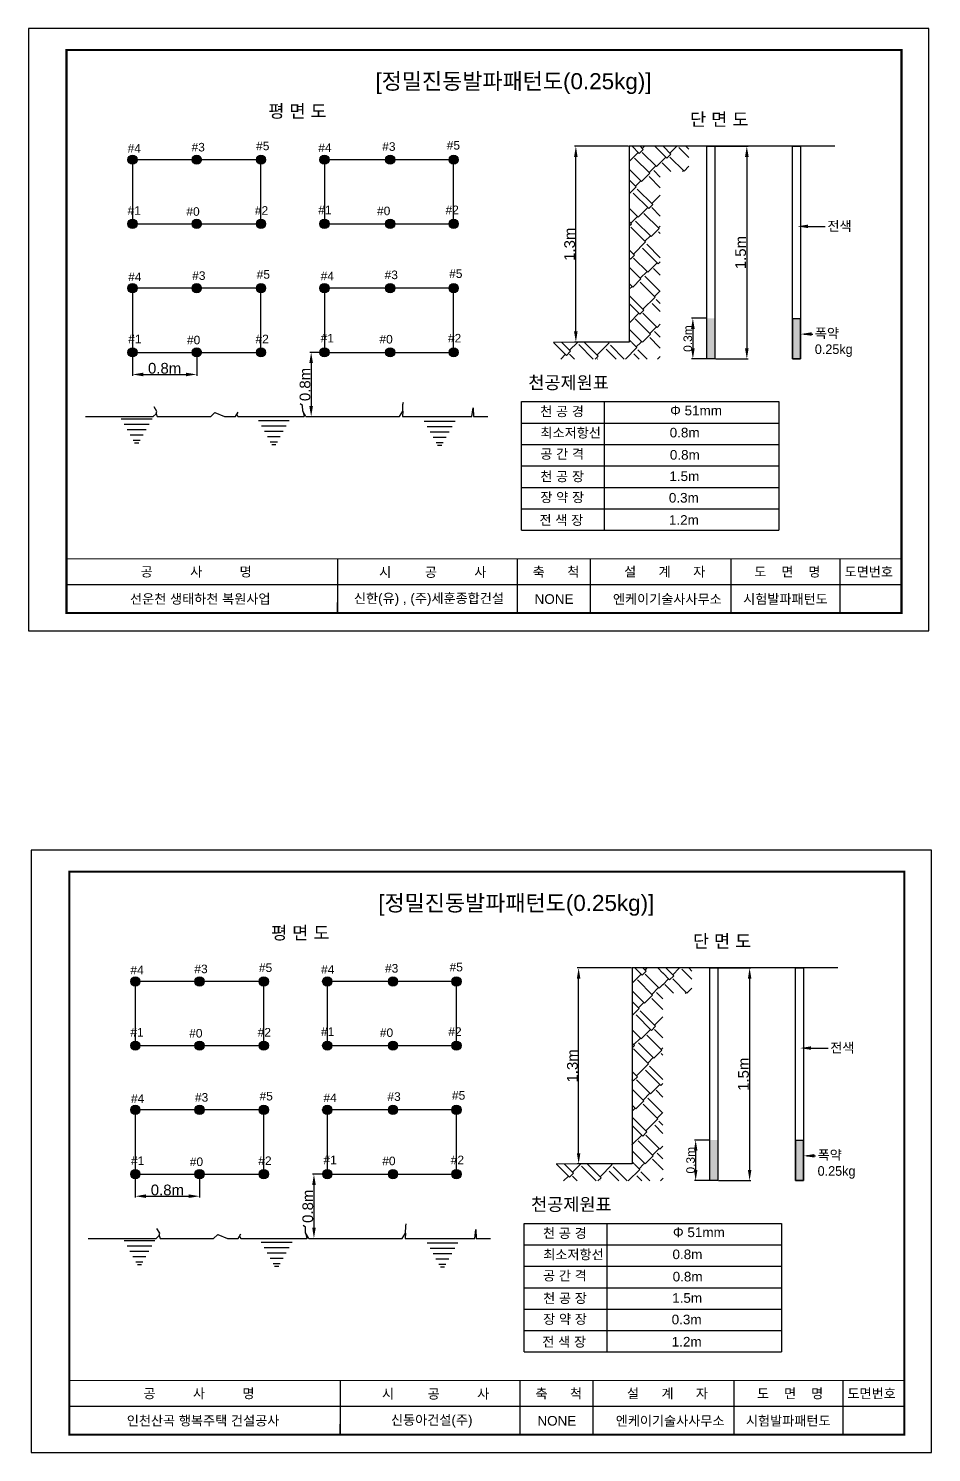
# Model space of a CAD drawing. Header units: millimetres. Extents: x -19 to 11377, y -963 to 606.
# Drawn here: x 2182 to 3025, y -773 to 557 of the extents above; entities that cross this region are included whole.
import ezdxf
from ezdxf import colors
from ezdxf.entities.mleader import LeaderData, LeaderLine
from ezdxf.enums import TextEntityAlignment as Align
from ezdxf.math import Vec2, Vec3

# ---------------------------------------------------------------- set-up
doc = ezdxf.new("R2010")
doc.units = ezdxf.units.MM
doc.layers.get('Defpoints').update_dxf_attribs({"color": 5})
doc.layers.add('FORM-TXT', color=2, linetype='Continuous')
doc.layers.add('도각', color=7, linetype='Continuous')
doc.styles.get("Standard").update_dxf_attribs({"font": 'arial.ttf'})
doc.dimstyles.new('ISO-25', dxfattribs={"dimtxt": 2.5, "dimasz": 2.5, "dimexe": 1.25, "dimexo": 0.625, "dimtad": 1, "dimtxsty": 'Standard', "dimcen": 2.5, "dimadec": 0, "dimazin": 0, "dimtfac": 1, "dimtmove": 0, "dimatfit": 3, "dimfxl": 1, "dimarcsym": 0})
pattern_1 = [(45, (2181.307, -38.394), (16.9727, 47.14634), [10.668, -8.89, 12.446, -5.334, 16.002, -7.112]), (45, (2188.222, -30.222), (16.9727, 47.14634), [8.89, -33.782, 7.112, -10.668]), (45, (2204.88, -16.707), (16.9727, 47.14634), [5.334, -55.118]), (135, (2181.307, -38.394), (-25.77334, 4.40033), [20.447, -64.897]), (135, (2188.85, -30.851), (-25.77334, 4.40033), [20.0025, -65.3415]), (135, (2195.137, -24.565), (-25.77334, 4.40033), [18.669, -66.675]), (135, (2204.88, -16.707), (-25.77334, 4.40033), [20.447, -64.897]), (135, (2208.652, -12.935), (-25.77334, 4.40033), [20.447, -64.897]), (135, (2219.024, -0.677), (-25.77334, 4.40033), [19.558, -65.786])]
pattern_2 = [(45, (2183.927, -805.949), (16.9727, 47.14634), [10.668, -8.89, 12.446, -5.334, 16.002, -7.112]), (45, (2190.842, -797.777), (16.9727, 47.14634), [8.89, -33.782, 7.112, -10.668]), (45, (2207.5, -784.261), (16.9727, 47.14634), [5.334, -55.118]), (135, (2183.927, -805.949), (-25.77334, 4.40033), [20.447, -64.897]), (135, (2191.47, -798.405), (-25.77334, 4.40033), [20.0025, -65.3415]), (135, (2197.757, -792.119), (-25.77334, 4.40033), [18.669, -66.675]), (135, (2207.5, -784.261), (-25.77334, 4.40033), [20.447, -64.897]), (135, (2211.272, -780.49), (-25.77334, 4.40033), [20.447, -64.897]), (135, (2221.644, -768.232), (-25.77334, 4.40033), [19.558, -65.786])]

# ---------------------------------------------------------------- blocks, each defined once
blk = doc.blocks.new('*D25')
at = {"color": 0, "lineweight": -2, "transparency": 16777216}
for p, q in [((2823.7, 447.1), (2854.2, 447.1)), ((2852.9, 437.1), (2852.9, 258.4)), ((2823.7, 248.4), (2854.2, 248.4))]:
    blk.add_line(p, q, dxfattribs=at)
at = {"color": 0, "transparency": 16777216}
for points in [[(2851.2, 437.1), (2854.6, 437.1), (2852.9, 447.1)], [(2851.2, 258.4), (2854.6, 258.4), (2852.9, 248.4)]]:
    blk.add_solid(points, dxfattribs=at)
at = {"layer": 'Defpoints', "color": 0, "transparency": 16777216}
for p in [(2823.1, 447.1), (2823.1, 248.4), (2852.9, 248.4)]:
    blk.add_point(p, dxfattribs=at)
at = {"color": 0, "transparency": 16777216, "insert": (2847.2, 347.7), "char_height": 10, "attachment_point": 5, "rotation": 90}
blk.add_mtext('1.5m', dxfattribs=at)
blk = doc.blocks.new('*D26')
at = {"color": 0, "lineweight": -2, "transparency": 16777216}
for p, q in [((2742.5, 447.1), (2691.9, 447.1)), ((2693.2, 274), (2693.2, 437.1)), ((2742.5, 264), (2691.9, 264))]:
    blk.add_line(p, q, dxfattribs=at)
at = {"color": 0, "transparency": 16777216}
for points in [[(2691.5, 437.1), (2694.8, 437.1), (2693.2, 447.1)], [(2691.5, 274), (2694.8, 274), (2693.2, 264)]]:
    blk.add_solid(points, dxfattribs=at)
at = {"layer": 'Defpoints', "color": 0, "transparency": 16777216}
for p in [(2693.2, 447.1), (2743.1, 447.1), (2743.1, 264)]:
    blk.add_point(p, dxfattribs=at)
at = {"color": 0, "transparency": 16777216, "insert": (2687.4, 355.5), "char_height": 10, "attachment_point": 5, "rotation": 90}
blk.add_mtext('1.3m', dxfattribs=at)
blk = doc.blocks.new('*D24')
at = {"color": 0, "lineweight": -2, "transparency": 16777216}
for p, q in [((2815.3, 286.4), (2801.3, 286.4)), ((2802.5, 276.4), (2802.5, 258.4)), ((2815.3, 248.4), (2801.3, 248.4))]:
    blk.add_line(p, q, dxfattribs=at)
at = {"color": 0, "transparency": 16777216}
for points in [[(2800.8, 276.4), (2804.2, 276.4), (2802.5, 286.4)], [(2800.8, 258.4), (2804.2, 258.4), (2802.5, 248.4)]]:
    blk.add_solid(points, dxfattribs=at)
at = {"layer": 'Defpoints', "color": 0, "transparency": 16777216}
for p in [(2815.6, 286.4), (2802.5, 248.4), (2815.6, 248.4)]:
    blk.add_point(p, dxfattribs=at)
at = {"color": 0, "transparency": 16777216, "insert": (2797.8, 267.4), "char_height": 8, "attachment_point": 5, "rotation": 90}
blk.add_mtext('0.3m', dxfattribs=at)
blk = doc.blocks.new('*D27')
at = {"color": 0, "lineweight": -2, "transparency": 16777216}
for p, q in [((2457.7, 254.5), (2444.7, 254.5)), ((2445.9, 244.5), (2445.9, 204.5)), ((2441.7, 194.5), (2447.2, 194.5))]:
    blk.add_line(p, q, dxfattribs=at)
at = {"color": 0, "transparency": 16777216}
for points in [[(2444.2, 244.5), (2447.6, 244.5), (2445.9, 254.5)], [(2444.2, 204.5), (2447.6, 204.5), (2445.9, 194.5)]]:
    blk.add_solid(points, dxfattribs=at)
at = {"layer": 'Defpoints', "color": 0, "transparency": 16777216}
for p in [(2458.3, 254.5), (2441, 194.5), (2445.9, 194.5)]:
    blk.add_point(p, dxfattribs=at)
at = {"color": 0, "transparency": 16777216, "insert": (2440.2, 224.5), "char_height": 10, "attachment_point": 5, "rotation": 90}
blk.add_mtext('0.8m', dxfattribs=at)
blk = doc.blocks.new('*D28')
at = {"color": 0, "lineweight": -2, "transparency": 16777216}
for p, q in [((2279, 253.9), (2279, 232.6)), ((2339, 253.9), (2339, 232.6)), ((2289, 233.9), (2329, 233.9))]:
    blk.add_line(p, q, dxfattribs=at)
at = {"color": 0, "transparency": 16777216}
for points in [[(2289, 235.5), (2289, 232.2), (2279, 233.9)], [(2329, 235.5), (2329, 232.2), (2339, 233.9)]]:
    blk.add_solid(points, dxfattribs=at)
at = {"layer": 'Defpoints', "color": 0, "transparency": 16777216}
for p in [(2279, 254.5), (2339, 254.5), (2339, 233.9)]:
    blk.add_point(p, dxfattribs=at)
at = {"color": 0, "transparency": 16777216, "insert": (2309, 239.6), "char_height": 10, "attachment_point": 5}
blk.add_mtext('0.8m', dxfattribs=at)
blk = doc.blocks.new('*D40')
at = {"color": 0, "lineweight": -2, "transparency": 16777216}
for p, q in [((2826.4, -320.5), (2856.8, -320.5)), ((2855.5, -330.5), (2855.5, -509.1)), ((2826.4, -519.1), (2856.8, -519.1))]:
    blk.add_line(p, q, dxfattribs=at)
at = {"color": 0, "transparency": 16777216}
for points in [[(2853.9, -330.5), (2857.2, -330.5), (2855.5, -320.5)], [(2853.9, -509.1), (2857.2, -509.1), (2855.5, -519.1)]]:
    blk.add_solid(points, dxfattribs=at)
at = {"layer": 'Defpoints', "color": 0, "transparency": 16777216}
for p in [(2825.7, -320.5), (2825.7, -519.1), (2855.5, -519.1)]:
    blk.add_point(p, dxfattribs=at)
at = {"color": 0, "transparency": 16777216, "insert": (2849.8, -419.8), "char_height": 10, "attachment_point": 5, "rotation": 90}
blk.add_mtext('1.5m', dxfattribs=at)
blk = doc.blocks.new('*D41')
at = {"color": 0, "lineweight": -2, "transparency": 16777216}
for p, q in [((2745.1, -320.5), (2694.5, -320.5)), ((2695.8, -493.5), (2695.8, -330.5)), ((2745.1, -503.5), (2694.5, -503.5))]:
    blk.add_line(p, q, dxfattribs=at)
at = {"color": 0, "transparency": 16777216}
for points in [[(2694.1, -330.5), (2697.4, -330.5), (2695.8, -320.5)], [(2694.1, -493.5), (2697.4, -493.5), (2695.8, -503.5)]]:
    blk.add_solid(points, dxfattribs=at)
at = {"layer": 'Defpoints', "color": 0, "transparency": 16777216}
for p in [(2695.8, -320.5), (2745.7, -320.5), (2745.7, -503.5)]:
    blk.add_point(p, dxfattribs=at)
at = {"color": 0, "transparency": 16777216, "insert": (2690, -412), "char_height": 10, "attachment_point": 5, "rotation": 90}
blk.add_mtext('1.3m', dxfattribs=at)
blk = doc.blocks.new('*D35')
at = {"color": 0, "lineweight": -2, "transparency": 16777216}
for p, q in [((2817.9, -481.2), (2803.9, -481.2)), ((2805.1, -491.2), (2805.1, -509.1)), ((2817.9, -519.1), (2803.9, -519.1))]:
    blk.add_line(p, q, dxfattribs=at)
at = {"color": 0, "transparency": 16777216}
for points in [[(2803.5, -491.2), (2806.8, -491.2), (2805.1, -481.2)], [(2803.5, -509.1), (2806.8, -509.1), (2805.1, -519.1)]]:
    blk.add_solid(points, dxfattribs=at)
at = {"layer": 'Defpoints', "color": 0, "transparency": 16777216}
for p in [(2818.2, -481.2), (2805.1, -519.1), (2818.2, -519.1)]:
    blk.add_point(p, dxfattribs=at)
at = {"color": 0, "transparency": 16777216, "insert": (2800.4, -500.1), "char_height": 8, "attachment_point": 5, "rotation": 90}
blk.add_mtext('0.3m', dxfattribs=at)
blk = doc.blocks.new('*D42')
at = {"color": 0, "lineweight": -2, "transparency": 16777216}
for p, q in [((2460.3, -513.1), (2447.3, -513.1)), ((2448.5, -523.1), (2448.5, -563.1)), ((2444.3, -573.1), (2449.8, -573.1))]:
    blk.add_line(p, q, dxfattribs=at)
at = {"color": 0, "transparency": 16777216}
for points in [[(2446.9, -523.1), (2450.2, -523.1), (2448.5, -513.1)], [(2446.9, -563.1), (2450.2, -563.1), (2448.5, -573.1)]]:
    blk.add_solid(points, dxfattribs=at)
at = {"layer": 'Defpoints', "color": 0, "transparency": 16777216}
for p in [(2461, -513.1), (2443.7, -573.1), (2448.5, -573.1)]:
    blk.add_point(p, dxfattribs=at)
at = {"color": 0, "transparency": 16777216, "insert": (2442.8, -543.1), "char_height": 10, "attachment_point": 5, "rotation": 90}
blk.add_mtext('0.8m', dxfattribs=at)
blk = doc.blocks.new('*D43')
at = {"color": 0, "lineweight": -2, "transparency": 16777216}
for p, q in [((2281.6, -513.7), (2281.6, -534.9)), ((2341.6, -513.7), (2341.6, -534.9)), ((2291.6, -533.7), (2331.6, -533.7))]:
    blk.add_line(p, q, dxfattribs=at)
at = {"color": 0, "transparency": 16777216}
for points in [[(2291.6, -532), (2291.6, -535.3), (2281.6, -533.7)], [(2331.6, -532), (2331.6, -535.3), (2341.6, -533.7)]]:
    blk.add_solid(points, dxfattribs=at)
at = {"layer": 'Defpoints', "color": 0, "transparency": 16777216}
for p in [(2281.6, -513.1), (2341.6, -513), (2341.6, -533.7)]:
    blk.add_point(p, dxfattribs=at)
at = {"color": 0, "transparency": 16777216, "insert": (2311.6, -527.9), "char_height": 10, "attachment_point": 5}
blk.add_mtext('0.8m', dxfattribs=at)

msp = doc.modelspace()

# ---------------------------------------------------------------- hatches: boundary and pattern name
h = msp.add_hatch()
h.set_pattern_fill('AR-RSHKE', color=0, scale=0.07, angle=45)
h.set_pattern_definition(pattern_1)
h.paths.add_polyline_path([(2771.969, 447.056), (2743.116, 447.056), (2743.116, 264.028), (2771.969, 264.028)])
h = msp.add_hatch()
h.set_pattern_fill('AR-RSHKE', color=0, scale=0.07, angle=45)
h.set_pattern_definition(pattern_1)
h.paths.add_polyline_path([(2771.672, 446.721), (2798.847, 446.721), (2798.847, 423.384), (2771.672, 423.384)])
h = msp.add_hatch(color=0)
h.dxf.hatch_style = 1
edge = h.paths.add_edge_path()
edge.add_arc((2279.026, 434.493), 4.312, 0, 360)
h = msp.add_hatch(color=0)
h.dxf.hatch_style = 1
edge = h.paths.add_edge_path()
edge.add_arc((2339.026, 434.493), 4.312, 0, 360)
h = msp.add_hatch(color=0)
h.dxf.hatch_style = 1
edge = h.paths.add_edge_path()
edge.add_arc((2399.026, 434.493), 4.312, 0, 360)
h = msp.add_hatch(color=0)
h.dxf.hatch_style = 1
edge = h.paths.add_edge_path()
edge.add_arc((2458.338, 434.493), 4.312, 0, 360)
h = msp.add_hatch(color=0)
h.dxf.hatch_style = 1
edge = h.paths.add_edge_path()
edge.add_arc((2519.713, 434.493), 4.312, 0, 360)
h = msp.add_hatch(color=0)
h.dxf.hatch_style = 1
edge = h.paths.add_edge_path()
edge.add_arc((2579.026, 434.493), 4.312, 0, 360)
h = msp.add_hatch(color=0)
h.dxf.hatch_style = 1
edge = h.paths.add_edge_path()
edge.add_arc((2279.026, 374.493), 4.312, 0, 360)
h = msp.add_hatch(color=0)
h.dxf.hatch_style = 1
edge = h.paths.add_edge_path()
edge.add_arc((2339.026, 374.493), 4.312, 0, 360)
h = msp.add_hatch(color=0)
h.dxf.hatch_style = 1
edge = h.paths.add_edge_path()
edge.add_arc((2399.026, 374.493), 4.312, 0, 360)
h = msp.add_hatch(color=0)
h.dxf.hatch_style = 1
edge = h.paths.add_edge_path()
edge.add_arc((2458.338, 374.493), 4.312, 0, 360)
h = msp.add_hatch(color=0)
h.dxf.hatch_style = 1
edge = h.paths.add_edge_path()
edge.add_arc((2519.713, 374.493), 4.312, 0, 360)
h = msp.add_hatch(color=0)
h.dxf.hatch_style = 1
edge = h.paths.add_edge_path()
edge.add_arc((2579.026, 374.493), 4.312, 0, 360)
h = msp.add_hatch(color=0)
h.dxf.hatch_style = 1
edge = h.paths.add_edge_path()
edge.add_arc((2279.026, 314.493), 4.312, 0, 360)
h = msp.add_hatch(color=0)
h.dxf.hatch_style = 1
edge = h.paths.add_edge_path()
edge.add_arc((2339.026, 314.493), 4.312, 0, 360)
h = msp.add_hatch(color=0)
h.dxf.hatch_style = 1
edge = h.paths.add_edge_path()
edge.add_arc((2399.026, 314.493), 4.312, 0, 360)
h = msp.add_hatch(color=0)
h.dxf.hatch_style = 1
edge = h.paths.add_edge_path()
edge.add_arc((2458.338, 314.493), 4.312, 0, 360)
h = msp.add_hatch(color=0)
h.dxf.hatch_style = 1
edge = h.paths.add_edge_path()
edge.add_arc((2519.713, 314.493), 4.312, 0, 360)
h = msp.add_hatch(color=0)
h.dxf.hatch_style = 1
edge = h.paths.add_edge_path()
edge.add_arc((2579.026, 314.493), 4.312, 0, 360)
h = msp.add_hatch(color=0)
h.dxf.hatch_style = 1
h.paths.add_polyline_path([(2823.116, 286.357), (2815.61, 286.357), (2815.61, 248.43), (2823.116, 248.43)])
h = msp.add_hatch(color=251)
h.dxf.hatch_style = 1
h.paths.add_polyline_path([(2823.116, 286.357), (2815.61, 286.357), (2815.61, 248.43), (2823.116, 248.43)])
h = msp.add_hatch(color=251)
h.dxf.hatch_style = 1
h.paths.add_polyline_path([(2895.61, 248.43), (2903.116, 248.43), (2903.116, 285.95), (2895.61, 285.95)])
h = msp.add_hatch(color=0)
h.dxf.hatch_style = 1
edge = h.paths.add_edge_path()
edge.add_arc((2279.026, 254.493), 4.312, 0, 360)
h = msp.add_hatch(color=0)
h.dxf.hatch_style = 1
edge = h.paths.add_edge_path()
edge.add_arc((2339.026, 254.513), 4.312, 0, 360)
h = msp.add_hatch(color=0)
h.dxf.hatch_style = 1
edge = h.paths.add_edge_path()
edge.add_arc((2399.026, 254.493), 4.312, 0, 360)
h = msp.add_hatch(color=0)
h.dxf.hatch_style = 1
edge = h.paths.add_edge_path()
edge.add_arc((2458.338, 254.493), 4.312, 0, 360)
h = msp.add_hatch(color=0)
h.dxf.hatch_style = 1
edge = h.paths.add_edge_path()
edge.add_arc((2519.713, 254.493), 4.312, 0, 360)
h = msp.add_hatch(color=0)
h.dxf.hatch_style = 1
edge = h.paths.add_edge_path()
edge.add_arc((2579.026, 254.493), 4.312, 0, 360)
h = msp.add_hatch()
h.set_pattern_fill('AR-RSHKE', color=0, scale=0.07, angle=45)
h.set_pattern_definition(pattern_1)
h.paths.add_polyline_path([(2672.328, 263.864), (2772.012, 263.864), (2772.012, 248.157), (2672.328, 248.157)])
h = msp.add_hatch(color=0)
h.dxf.hatch_style = 1
edge = h.paths.add_edge_path()
edge.add_arc((2281.645, -333.062), 4.312, 0, 360)
h = msp.add_hatch(color=0)
h.dxf.hatch_style = 1
edge = h.paths.add_edge_path()
edge.add_arc((2341.645, -333.062), 4.312, 0, 360)
h = msp.add_hatch(color=0)
h.dxf.hatch_style = 1
edge = h.paths.add_edge_path()
edge.add_arc((2401.645, -333.062), 4.312, 0, 360)
h = msp.add_hatch(color=0)
h.dxf.hatch_style = 1
edge = h.paths.add_edge_path()
edge.add_arc((2460.958, -333.062), 4.312, 0, 360)
h = msp.add_hatch(color=0)
h.dxf.hatch_style = 1
edge = h.paths.add_edge_path()
edge.add_arc((2522.333, -333.062), 4.312, 0, 360)
h = msp.add_hatch(color=0)
h.dxf.hatch_style = 1
edge = h.paths.add_edge_path()
edge.add_arc((2581.645, -333.062), 4.312, 0, 360)
h = msp.add_hatch()
h.set_pattern_fill('AR-RSHKE', color=0, scale=0.07, angle=45)
h.set_pattern_definition(pattern_2)
h.paths.add_polyline_path([(2774.588, -320.498), (2745.736, -320.498), (2745.736, -503.526), (2774.588, -503.526)])
h = msp.add_hatch()
h.set_pattern_fill('AR-RSHKE', color=0, scale=0.07, angle=45)
h.set_pattern_definition(pattern_2)
h.paths.add_polyline_path([(2774.292, -320.833), (2801.467, -320.833), (2801.467, -344.17), (2774.292, -344.17)])
h = msp.add_hatch(color=0)
h.dxf.hatch_style = 1
edge = h.paths.add_edge_path()
edge.add_arc((2281.645, -393.062), 4.312, 0, 360)
h = msp.add_hatch(color=0)
h.dxf.hatch_style = 1
edge = h.paths.add_edge_path()
edge.add_arc((2341.645, -393.062), 4.312, 0, 360)
h = msp.add_hatch(color=0)
h.dxf.hatch_style = 1
edge = h.paths.add_edge_path()
edge.add_arc((2401.645, -393.062), 4.312, 0, 360)
h = msp.add_hatch(color=0)
h.dxf.hatch_style = 1
edge = h.paths.add_edge_path()
edge.add_arc((2460.958, -393.062), 4.312, 0, 360)
h = msp.add_hatch(color=0)
h.dxf.hatch_style = 1
edge = h.paths.add_edge_path()
edge.add_arc((2522.333, -393.062), 4.312, 0, 360)
h = msp.add_hatch(color=0)
h.dxf.hatch_style = 1
edge = h.paths.add_edge_path()
edge.add_arc((2581.645, -393.062), 4.312, 0, 360)
h = msp.add_hatch(color=0)
h.dxf.hatch_style = 1
edge = h.paths.add_edge_path()
edge.add_arc((2281.645, -453.062), 4.312, 0, 360)
h = msp.add_hatch(color=0)
h.dxf.hatch_style = 1
edge = h.paths.add_edge_path()
edge.add_arc((2341.645, -453.062), 4.312, 0, 360)
h = msp.add_hatch(color=0)
h.dxf.hatch_style = 1
edge = h.paths.add_edge_path()
edge.add_arc((2401.645, -453.062), 4.312, 0, 360)
h = msp.add_hatch(color=0)
h.dxf.hatch_style = 1
edge = h.paths.add_edge_path()
edge.add_arc((2460.958, -453.062), 4.312, 0, 360)
h = msp.add_hatch(color=0)
h.dxf.hatch_style = 1
edge = h.paths.add_edge_path()
edge.add_arc((2522.333, -453.062), 4.312, 0, 360)
h = msp.add_hatch(color=0)
h.dxf.hatch_style = 1
edge = h.paths.add_edge_path()
edge.add_arc((2581.645, -453.062), 4.312, 0, 360)
h = msp.add_hatch(color=0)
h.dxf.hatch_style = 1
h.paths.add_polyline_path([(2825.736, -481.197), (2818.23, -481.197), (2818.23, -519.124), (2825.736, -519.124)])
h = msp.add_hatch(color=251)
h.dxf.hatch_style = 1
h.paths.add_polyline_path([(2825.736, -481.197), (2818.23, -481.197), (2818.23, -519.124), (2825.736, -519.124)])
h = msp.add_hatch(color=251)
h.dxf.hatch_style = 1
h.paths.add_polyline_path([(2898.23, -519.124), (2905.736, -519.124), (2905.736, -481.604), (2898.23, -481.604)])
h = msp.add_hatch()
h.set_pattern_fill('AR-RSHKE', color=0, scale=0.07, angle=45)
h.set_pattern_definition(pattern_2)
h.paths.add_polyline_path([(2674.948, -503.69), (2774.631, -503.69), (2774.631, -519.397), (2674.948, -519.397)])
h = msp.add_hatch(color=0)
h.dxf.hatch_style = 1
edge = h.paths.add_edge_path()
edge.add_arc((2281.645, -513.062), 4.312, 0, 360)
h = msp.add_hatch(color=0)
h.dxf.hatch_style = 1
edge = h.paths.add_edge_path()
edge.add_arc((2341.645, -513.042), 4.312, 0, 360)
h = msp.add_hatch(color=0)
h.dxf.hatch_style = 1
edge = h.paths.add_edge_path()
edge.add_arc((2401.645, -513.062), 4.312, 0, 360)
h = msp.add_hatch(color=0)
h.dxf.hatch_style = 1
edge = h.paths.add_edge_path()
edge.add_arc((2460.958, -513.062), 4.312, 0, 360)
h = msp.add_hatch(color=0)
h.dxf.hatch_style = 1
edge = h.paths.add_edge_path()
edge.add_arc((2522.333, -513.062), 4.312, 0, 360)
h = msp.add_hatch(color=0)
h.dxf.hatch_style = 1
edge = h.paths.add_edge_path()
edge.add_arc((2581.645, -513.062), 4.312, 0, 360)

# ---------------------------------------------------------------- linework, layer by layer
at = {"color": 0}
for p, q in [((2301.841, 199.347), (2299.102, 203.662)), ((2437.911, 204.925), (2435.755, 206.467)), ((2438.149, 199.691), (2437.911, 204.925)), ((2441.038, 194.493), (2438.149, 199.691)), ((2438.149, 199.691), (2439.243, 194.493)), ((2531.404, 199.499), (2531.626, 205.923)), ((2531.626, 205.923), (2532.125, 208)), ((2596.11, 194.493), (2597.237, 202.696)), ((2597.237, 202.696), (2597.426, 194.493)), ((2719.587, 208.462), (2719.587, 88.408)), ((2298.356, 194.493), (2301.248, 197.084)), ((2301.248, 197.084), (2301.841, 199.347)), ((2301.248, 197.084), (2302.148, 194.493)), ((2352.061, 194.493), (2356.057, 198.208)), ((2356.057, 198.208), (2364.998, 194.493)), ((2375.146, 194.493), (2377.669, 198.591)), ((2376.354, 196.455), (2377.487, 194.493)), ((2528.327, 194.493), (2531.404, 199.499)), ((2531.404, 199.499), (2531.232, 194.493)), ((2642.373, 188.408), (2882.71, 188.408)), ((2642.373, 168.408), (2882.71, 168.408)), ((2642.373, 148.408), (2882.71, 148.408)), ((2642.373, 128.408), (2882.71, 128.408)), ((2642.373, 108.408), (2882.71, 108.408)), ((2642.373, 88.408), (2882.71, 88.408)), ((2300.976, -573.062), (2303.868, -570.47)), ((2304.461, -568.207), (2301.722, -563.892)), ((2303.868, -570.47), (2304.461, -568.207)), ((2303.868, -570.47), (2304.768, -573.062)), ((2354.68, -573.062), (2358.677, -569.346)), ((2358.677, -569.346), (2367.618, -573.062)), ((2377.766, -573.062), (2380.288, -568.963)), ((2378.974, -571.099), (2380.107, -573.062)), ((2440.531, -562.629), (2438.375, -561.088)), ((2440.769, -567.863), (2440.531, -562.629)), ((2443.657, -573.062), (2440.769, -567.863)), ((2440.769, -567.863), (2441.863, -573.062)), ((2530.946, -573.062), (2534.024, -568.055)), ((2534.024, -568.055), (2533.852, -573.062)), ((2534.024, -568.055), (2534.246, -561.631)), ((2534.246, -561.631), (2534.745, -559.554)), ((2598.73, -573.062), (2599.857, -564.858)), ((2599.857, -564.858), (2600.045, -573.062)), ((2722.207, -559.092), (2722.207, -679.146)), ((2644.993, -579.146), (2885.33, -579.146)), ((2644.993, -599.146), (2885.33, -599.146)), ((2644.993, -619.146), (2885.33, -619.146)), ((2644.993, -639.146), (2885.33, -639.146)), ((2644.993, -659.146), (2885.33, -659.146)), ((2644.993, -679.146), (2885.33, -679.146))]:
    msp.add_line(p, q, dxfattribs=at)
for points in [[(2935.189, 447.056), (2743.116, 447.056), (2743.116, 264.032), (2672.328, 263.864)], [(2279.026, 374.493), (2399.026, 374.493), (2399.026, 434.493), (2279.026, 434.493), (2279.026, 374.493)], [(2458.338, 374.493), (2579.026, 374.493), (2579.026, 434.493), (2458.338, 434.493), (2458.338, 374.493)], [(2279.026, 254.493), (2399.026, 254.493), (2399.026, 314.493), (2279.026, 314.493), (2279.026, 254.493)], [(2458.338, 314.493), (2458.338, 254.493), (2579.026, 254.493), (2579.026, 314.493), (2458.338, 314.493)], [(2642.373, 88.408), (2642.373, 208.462), (2882.71, 208.462), (2882.71, 88.408)], [(2235.066, 194.493), (2298.356, 194.493)], [(2268.492, 192.506), (2297.233, 192.506)], [(2271.261, 187.506), (2294.464, 187.506)], [(2302.148, 194.493), (2352.061, 194.493)], [(2364.998, 194.493), (2375.146, 194.493)], [(2377.487, 194.493), (2439.243, 194.493)], [(2396.662, 191.021), (2425.403, 191.021)], [(2441.038, 194.493), (2528.327, 194.493)], [(2531.232, 194.493), (2596.11, 194.493)], [(2551.58, 190.314), (2580.32, 190.314)], [(2597.426, 194.493), (2610.863, 194.493)], [(2274.029, 182.506), (2291.695, 182.506)], [(2276.811, 177.506), (2288.94, 177.506)], [(2399.431, 186.021), (2422.634, 186.021)], [(2402.2, 181.021), (2419.865, 181.021)], [(2404.982, 176.021), (2417.11, 176.021)], [(2554.348, 185.314), (2577.552, 185.314)], [(2557.117, 180.314), (2574.783, 180.314)], [(2559.899, 175.314), (2572.027, 175.314)], [(2279.551, 172.506), (2286.142, 172.506)], [(2280.962, 170.006), (2284.784, 170.006)], [(2407.722, 171.021), (2414.312, 171.021)], [(2409.132, 168.521), (2412.955, 168.521)], [(2562.639, 170.314), (2569.23, 170.314)], [(2564.05, 167.814), (2567.872, 167.814)], [(2470.499, 61.748), (2470.499, 11.114), (2470.499, 20.911)], [(2937.808, -320.498), (2745.736, -320.498), (2745.736, -503.522), (2674.948, -503.69)], [(2281.645, -393.062), (2401.645, -393.062), (2401.645, -333.062), (2281.645, -333.062), (2281.645, -393.062)], [(2460.958, -393.062), (2581.645, -393.062), (2581.645, -333.062), (2460.958, -333.062), (2460.958, -393.062)], [(2281.645, -513.062), (2401.645, -513.062), (2401.645, -453.062), (2281.645, -453.062), (2281.645, -513.062)], [(2460.958, -453.062), (2460.958, -513.062), (2581.645, -513.062), (2581.645, -453.062), (2460.958, -453.062)], [(2644.993, -679.146), (2644.993, -559.092), (2885.33, -559.092), (2885.33, -679.146)], [(2237.686, -573.062), (2300.976, -573.062)], [(2271.112, -575.048), (2299.853, -575.048)], [(2273.881, -580.048), (2297.084, -580.048)], [(2276.649, -585.048), (2294.315, -585.048)], [(2304.768, -573.062), (2354.68, -573.062)], [(2367.618, -573.062), (2377.766, -573.062)], [(2380.107, -573.062), (2441.863, -573.062)], [(2399.282, -576.533), (2428.023, -576.533)], [(2402.051, -581.533), (2425.254, -581.533)], [(2443.657, -573.062), (2530.946, -573.062)], [(2533.852, -573.062), (2598.73, -573.062)], [(2554.199, -577.241), (2582.94, -577.241)], [(2556.968, -582.241), (2580.171, -582.241)], [(2600.045, -573.062), (2613.483, -573.062)], [(2279.431, -590.048), (2291.56, -590.048)], [(2282.171, -595.048), (2288.762, -595.048)], [(2283.582, -597.548), (2287.404, -597.548)], [(2404.819, -586.533), (2422.485, -586.533)], [(2407.601, -591.533), (2419.73, -591.533)], [(2410.341, -596.533), (2416.932, -596.533)], [(2559.737, -587.241), (2577.403, -587.241)], [(2562.519, -592.241), (2574.647, -592.241)], [(2565.259, -597.241), (2571.85, -597.241)], [(2411.752, -599.033), (2415.574, -599.033)], [(2566.67, -599.741), (2570.492, -599.741)], [(2473.119, -705.806), (2473.119, -756.44), (2473.119, -746.643)]]:
    msp.add_lwpolyline(points, dxfattribs=at)
for points in [[(2815.61, 447.056), (2823.116, 447.056), (2823.116, 248.43), (2815.61, 248.43)], [(2895.61, 447.056), (2903.116, 447.056), (2903.116, 248.43), (2895.61, 248.43)], [(2903.116, 285.95), (2895.61, 285.95), (2895.61, 248.43), (2903.116, 248.43)], [(2818.23, -320.498), (2825.736, -320.498), (2825.736, -519.124), (2818.23, -519.124)], [(2898.23, -320.498), (2905.736, -320.498), (2905.736, -519.124), (2898.23, -519.124)], [(2905.736, -481.604), (2898.23, -481.604), (2898.23, -519.124), (2905.736, -519.124)]]:
    msp.add_lwpolyline(points, close=True, dxfattribs=at)
for centre in [(2279.026, 434.493), (2339.026, 434.493), (2399.026, 434.493), (2458.338, 434.493), (2519.713, 434.493), (2579.026, 434.493), (2279.026, 374.493), (2339.026, 374.493), (2399.026, 374.493), (2458.338, 374.493), (2519.713, 374.493), (2579.026, 374.493), (2279.026, 314.493), (2339.026, 314.493), (2399.026, 314.493), (2458.338, 314.493), (2519.713, 314.493), (2579.026, 314.493), (2279.026, 254.493), (2339.026, 254.513), (2399.026, 254.493), (2458.338, 254.493), (2519.713, 254.493), (2579.026, 254.493), (2281.645, -333.062), (2341.645, -333.062), (2401.645, -333.062), (2460.958, -333.062), (2522.333, -333.062), (2581.645, -333.062), (2281.645, -393.062), (2341.645, -393.062), (2401.645, -393.062), (2460.958, -393.062), (2522.333, -393.062), (2581.645, -393.062), (2281.645, -453.062), (2341.645, -453.062), (2401.645, -453.062), (2460.958, -453.062), (2522.333, -453.062), (2581.645, -453.062), (2281.645, -513.062), (2341.645, -513.042), (2401.645, -513.062), (2460.958, -513.062), (2522.333, -513.062), (2581.645, -513.062)]:
    msp.add_circle(centre, 4.312, dxfattribs=at)
at = {"layer": 'Defpoints', "color": 0}
for points in [[(3022.831, 557.036), (2181.831, 557.036), (2181.831, -5.542), (3022.831, -5.542)], [(3025.45, -210.518), (2184.45, -210.518), (2184.45, -773.096), (3025.45, -773.096)]]:
    msp.add_lwpolyline(points, close=True, dxfattribs=at)
at = {"layer": '도각', "color": 0}
for p, q in [((2638.285, 61.748), (2638.285, 11.114)), ((2706.406, 61.748), (2706.406, 11.114)), ((2838.097, 61.748), (2838.097, 11.114)), ((2939.864, 61.748), (2939.864, 11.114)), ((2218.361, 37.795), (2997.412, 37.795)), ((2640.905, -705.806), (2640.905, -756.44)), ((2709.026, -705.806), (2709.026, -756.44)), ((2840.717, -705.806), (2840.717, -756.44)), ((2942.484, -705.806), (2942.484, -756.44)), ((2220.981, -729.76), (3000.032, -729.76))]:
    msp.add_line(p, q, dxfattribs=at)
at = {"layer": '도각', "color": 0, "const_width": 2, "flags": 128}
for points in [[(2997.412, 536.928), (2997.412, 11.114), (2217.412, 11.114), (2217.412, 536.928)], [(3000.032, -230.626), (3000.032, -756.44), (2220.032, -756.44), (2220.032, -230.626)]]:
    msp.add_lwpolyline(points, close=True, dxfattribs=at)
at = {"layer": '도각', "color": 0, "const_width": 0.946}
for points in [[(2217.412, 61.748), (2997.412, 61.748)], [(2220.032, -705.806), (3000.032, -705.806)]]:
    msp.add_lwpolyline(points, dxfattribs=at)

# ---------------------------------------------------------------- texts
at = {"color": 0}
for s, height, p in [('[정밀진동발파패턴도(0.25kg)]', 15, (2505.969, 500.288)), ('평 면 도', 12, (2405.874, 473.85)), ('단 면 도', 12, (2799.918, 466.13)), ('#4', 8, (2274.429, 441.062)), ('#3', 8, (2334.172, 442.189)), ('#5', 8, (2394.479, 443.316)), ('#4', 8, (2452.531, 441.626)), ('#3', 8, (2512.275, 442.753)), ('#5', 8, (2572.581, 443.879)), ('#1', 8, (2274.429, 383.029)), ('#0', 8, (2329.348, 382.071)), ('#2', 8, (2393.352, 383.029)), ('#1', 8, (2452.531, 383.592)), ('#0', 8, (2507.45, 382.634)), ('#2', 8, (2571.454, 383.592)), ('#4', 8, (2274.992, 321.051)), ('#3', 8, (2334.736, 322.178)), ('#5', 8, (2395.042, 323.305)), ('#4', 8, (2454.786, 321.784)), ('#3', 8, (2514.529, 322.911)), ('#5', 8, (2574.836, 324.037)), ('#1', 8, (2274.992, 263.018)), ('#0', 8, (2329.911, 262.06)), ('#2', 8, (2393.915, 263.018)), ('#1', 8, (2454.786, 263.75)), ('#0', 8, (2509.705, 262.792)), ('#2', 8, (2573.709, 263.75)), ('천공제원표', 12, (2648.727, 220.288)), ('천 공 경', 9, (2659.844, 194.873)), ('Φ 51mm', 9, (2781.253, 195.652)), ('최소저항선', 9, (2660.115, 174.908)), ('0.8m', 9, (2780.844, 175.066)), ('공 간 격', 9, (2659.941, 155.135)), ('0.8m', 9, (2781.011, 154.272)), ('천 공 장', 9, (2659.963, 134.11)), ('1.5m', 9, (2780.551, 134.313)), ('장 약 장', 9, (2660.011, 114.62)), ('0.3m', 9, (2780.083, 114.199)), ('전 색 장', 9, (2659.209, 93.344)), ('1.2m', 9, (2780.131, 93.443)), ('[정밀진동발파패턴도(0.25kg)]', 15, (2508.589, -267.266)), ('평 면 도', 12, (2408.494, -293.704)), ('단 면 도', 12, (2802.538, -301.424)), ('#4', 8, (2277.049, -326.492)), ('#3', 8, (2336.792, -325.365)), ('#5', 8, (2397.099, -324.238)), ('#4', 8, (2455.151, -325.928)), ('#3', 8, (2514.894, -324.802)), ('#5', 8, (2575.201, -323.675)), ('#1', 8, (2277.049, -384.525)), ('#0', 8, (2331.968, -385.483)), ('#2', 8, (2395.971, -384.525)), ('#1', 8, (2455.151, -383.962)), ('#0', 8, (2510.07, -384.92)), ('#2', 8, (2574.074, -383.962)), ('#4', 8, (2277.612, -446.503)), ('#3', 8, (2337.355, -445.376)), ('#5', 8, (2397.662, -444.249)), ('#4', 8, (2457.406, -445.77)), ('#3', 8, (2517.149, -444.644)), ('#5', 8, (2577.456, -443.517)), ('#1', 8, (2277.612, -504.536)), ('#0', 8, (2332.531, -505.494)), ('#2', 8, (2396.535, -504.536)), ('#1', 8, (2457.406, -503.804)), ('#0', 8, (2512.325, -504.762)), ('#2', 8, (2576.329, -503.804)), ('천공제원표', 12, (2651.347, -547.266)), ('천 공 경', 9, (2662.464, -572.681)), ('Φ 51mm', 9, (2783.873, -571.902)), ('최소저항선', 9, (2662.735, -592.646)), ('0.8m', 9, (2783.464, -592.488)), ('공 간 격', 9, (2662.56, -612.42)), ('0.8m', 9, (2783.631, -613.282)), ('천 공 장', 9, (2662.583, -633.444)), ('1.5m', 9, (2783.171, -633.241)), ('장 약 장', 9, (2662.631, -652.934)), ('0.3m', 9, (2782.702, -653.356)), ('전 색 장', 9, (2661.829, -674.21)), ('1.2m', 9, (2782.751, -674.111))]:
    msp.add_text(s, height=height, dxfattribs=at).set_placement(p)
at = {"layer": 'FORM-TXT', "color": 0}
for s, p in [('공          사          명', (2338.5, 49.638)), ('선운천 생태하천 복원사업', (2342.324, 24.247)), ('공          사          명', (2341.12, -717.916)), ('인천산곡 행복주택 건설공사', (2344.944, -743.308))]:
    msp.add_text(s, height=9, dxfattribs=at).set_placement(p, align=Align.MIDDLE_CENTER)
for s, p in [('신한(유) , (주)세훈종합건설', (2555.949, 24.128)), ('신동아건설(주)', (2558.569, -743.426))]:
    msp.add_text(s, height=9, dxfattribs=at).set_placement(p, align=Align.MIDDLE)
for s, p in [('엔케이기술사사무소', (2727.813, 24.037)), ('시험발파패턴도', (2849.481, 24.125)), ('엔케이기술사사무소', (2730.433, -743.518)), ('시험발파패턴도', (2852.1, -743.429))]:
    msp.add_text(s, height=9, dxfattribs=at).set_placement(p, align=Align.MIDDLE_LEFT)
at = {"layer": '도각', "color": 0}
for s, p in [('시         공          사   ', (2564.763, 49.258)), ('축      척', (2674.615, 49.548)), ('설      계      자', (2776.156, 49.654)), ('도    면    명', (2890.765, 49.577)), ('도면번호', (2966.876, 49.58)), ('NONE', (2672.814, 24.086)), ('시         공          사   ', (2567.383, -718.296)), ('축      척', (2677.234, -718.006)), ('설      계      자', (2778.776, -717.9)), ('도    면    명', (2893.384, -717.977)), ('도면번호', (2969.495, -717.974)), ('NONE', (2675.434, -743.468))]:
    msp.add_text(s, height=9, dxfattribs=at).set_placement(p, align=Align.MIDDLE_CENTER)

# ---------------------------------------------------------------- dimensions: what is measured, and where the dimension line sits
at = {"color": 0}
for base, p1, p2, picture, middle in [((2693.153, 447.056), (2743.116, 264.032), (2743.116, 447.056), '*D26', (2693.153, 355.544)), ((2695.773, -320.498), (2745.736, -503.522), (2745.736, -320.498), '*D41', (2695.773, -412.01))]:
    dim = msp.add_linear_dim(base=base, p1=p1, p2=p2, angle=90, text='1.3m', dimstyle='ISO-25', override={"dimtxt": 10, "dimasz": 10}, dxfattribs=at)
    dim.commit()
    dim.dimension.update_dxf_attribs({"geometry": picture, "text_midpoint": middle, "dimtype": 161})
for base, p1, p2, text, override, picture, middle in [((2852.91, 248.43), (2823.116, 447.056), (2823.116, 248.43), '1.5m', {"dimtxt": 10, "dimasz": 10}, '*D25', (2847.18, 347.743)), ((2802.515, 248.43), (2815.61, 286.379), (2815.61, 248.43), '0.3m', {"dimtxt": 8, "dimasz": 10, "dimexo": 0.3}, '*D24', (2797.802, 267.404)), ((2445.908, 194.493), (2458.338, 254.493), (2441.038, 194.493), '0.8m', {"dimtxt": 10, "dimasz": 10}, '*D27', (2440.177, 224.493)), ((2855.53, -519.124), (2825.736, -320.498), (2825.736, -519.124), '1.5m', {"dimtxt": 10, "dimasz": 10}, '*D40', (2849.8, -419.811)), ((2805.135, -519.124), (2818.23, -481.176), (2818.23, -519.124), '0.3m', {"dimtxt": 8, "dimasz": 10, "dimexo": 0.3}, '*D35', (2800.422, -500.15)), ((2448.528, -573.062), (2460.958, -513.062), (2443.657, -573.062), '0.8m', {"dimtxt": 10, "dimasz": 10}, '*D42', (2442.797, -543.062))]:
    dim = msp.add_linear_dim(base=base, p1=p1, p2=p2, angle=90, text=text, dimstyle='ISO-25', override=override, dxfattribs=at)
    dim.commit()
    dim.dimension.update_dxf_attribs({"geometry": picture, "text_midpoint": middle})
for base, p1, p2, picture, middle in [((2339.026, 233.88), (2279.026, 254.493), (2339.026, 254.513), '*D28', (2309.026, 239.611)), ((2341.645, -533.674), (2281.645, -513.062), (2341.645, -513.042), '*D43', (2311.645, -527.943))]:
    dim = msp.add_linear_dim(base=base, p1=p1, p2=p2, text='0.8m', dimstyle='ISO-25', override={"dimtxt": 10, "dimasz": 10}, dxfattribs=at)
    dim.commit()
    dim.dimension.update_dxf_attribs({"geometry": picture, "text_midpoint": middle})

# ---------------------------------------------------------------- leaders
ml = msp.add_multileader_mtext('Standard', dxfattribs=at)
ml.set_content('{\\fGulim|b0|i0|c129|p50;전색}')
ml.set_leader_properties()
ml.build(insert=Vec2(0, 0))
ml.multileader.update_dxf_attribs({"arrow_head_size": 10})
ctx = ml.context
ctx.base_point, ctx.char_height, ctx.arrow_head_size, ctx.plane_origin = Vec3(2926.188, 372.22), 9, 10, Vec3(2900.195, 372.22)
notes = []
notes.append((ctx, [(0, (1, 1, 0), (2918.188, 372.22), (1, 0), 8, [(0, [(2900.195, 372.22)], 0, [])])]))
ctx.mtext.insert, ctx.mtext.flow_direction = Vec3(2928.188, 377.025), 5
ml = msp.add_multileader_mtext('Standard', dxfattribs=at)
ml.set_content('{\\fGulim|b0|i0|c129|p50;폭약\\P0.25kg}')
ml.set_leader_properties()
ml.build(insert=Vec2(0, 0))
ml.multileader.update_dxf_attribs({"arrow_head_size": 10})
ctx = ml.context
ctx.base_point, ctx.char_height, ctx.arrow_head_size, ctx.plane_origin = Vec3(2914.437, 271.596), 9, 10, Vec3(2903.364, 271.596)
notes.append((ctx, [(0, (1, 1, 0), (2906.437, 271.596), (1, 0), 8, [(0, [(2903.364, 271.596)], 0, [])])]))
ctx.mtext.insert, ctx.mtext.flow_direction = Vec3(2916.437, 276.959), 5
ml = msp.add_multileader_mtext('Standard', dxfattribs=at)
ml.set_content('{\\fGulim|b0|i0|c129|p50;전색}')
ml.set_leader_properties()
ml.build(insert=Vec2(0, 0))
ml.multileader.update_dxf_attribs({"arrow_head_size": 10})
ctx = ml.context
ctx.base_point, ctx.char_height, ctx.arrow_head_size, ctx.plane_origin = Vec3(2928.808, -395.334), 9, 10, Vec3(2902.815, -395.334)
notes.append((ctx, [(0, (1, 1, 0), (2920.808, -395.334), (1, 0), 8, [(0, [(2902.815, -395.334)], 0, [])])]))
ctx.mtext.insert, ctx.mtext.flow_direction = Vec3(2930.808, -390.529), 5
ml = msp.add_multileader_mtext('Standard', dxfattribs=at)
ml.set_content('{\\fGulim|b0|i0|c129|p50;폭약\\P0.25kg}')
ml.set_leader_properties()
ml.build(insert=Vec2(0, 0))
ml.multileader.update_dxf_attribs({"arrow_head_size": 10})
ctx = ml.context
ctx.base_point, ctx.char_height, ctx.arrow_head_size, ctx.plane_origin = Vec3(2917.057, -495.958), 9, 10, Vec3(2905.984, -495.958)
notes.append((ctx, [(0, (1, 1, 0), (2909.057, -495.958), (1, 0), 8, [(0, [(2905.984, -495.958)], 0, [])])]))
ctx.mtext.insert, ctx.mtext.flow_direction = Vec3(2919.057, -490.595), 5
for ctx, leaders in notes:
    for number, flags, end, landing, length, lines in leaders:
        leader = LeaderData()
        leader.index, (leader.has_last_leader_line, leader.has_dogleg_vector, leader.attachment_direction) = number, flags
        leader.last_leader_point, leader.dogleg_vector, leader.dogleg_length = Vec3(end), Vec3(landing), length
        for number, points, colour, breaks in lines:
            line = LeaderLine()
            line.index, line.vertices, line.color, line.breaks = number, Vec3.list(points), colors.encode_raw_color(colour), breaks
            leader.lines.append(line)
        ctx.leaders.append(leader)

doc.saveas('drawing.dxf')
